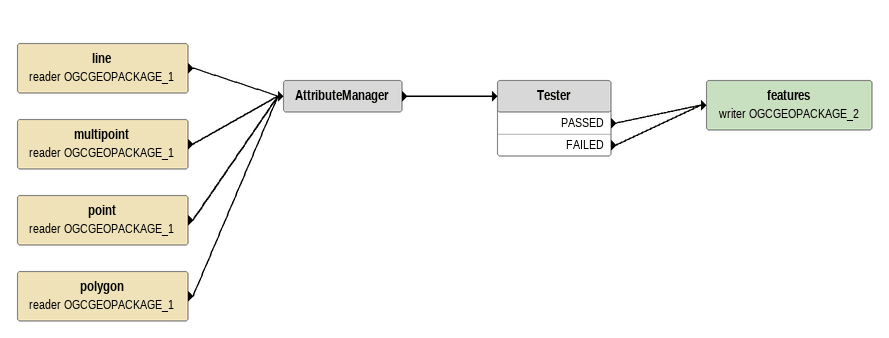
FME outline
line (reader OGCGEOPACKAGE_1)
    -> AttributeManager
multipoint (reader OGCGEOPACKAGE_1)
    -> AttributeManager
point (reader OGCGEOPACKAGE_1)
    -> AttributeManager
polygon (reader OGCGEOPACKAGE_1)
    -> AttributeManager
AttributeManager
    -> Tester
Tester
    PASSED -> features (writer OGCGEOPACKAGE_2)
    FAILED -> features (writer OGCGEOPACKAGE_2)
features (writer OGCGEOPACKAGE_2)
